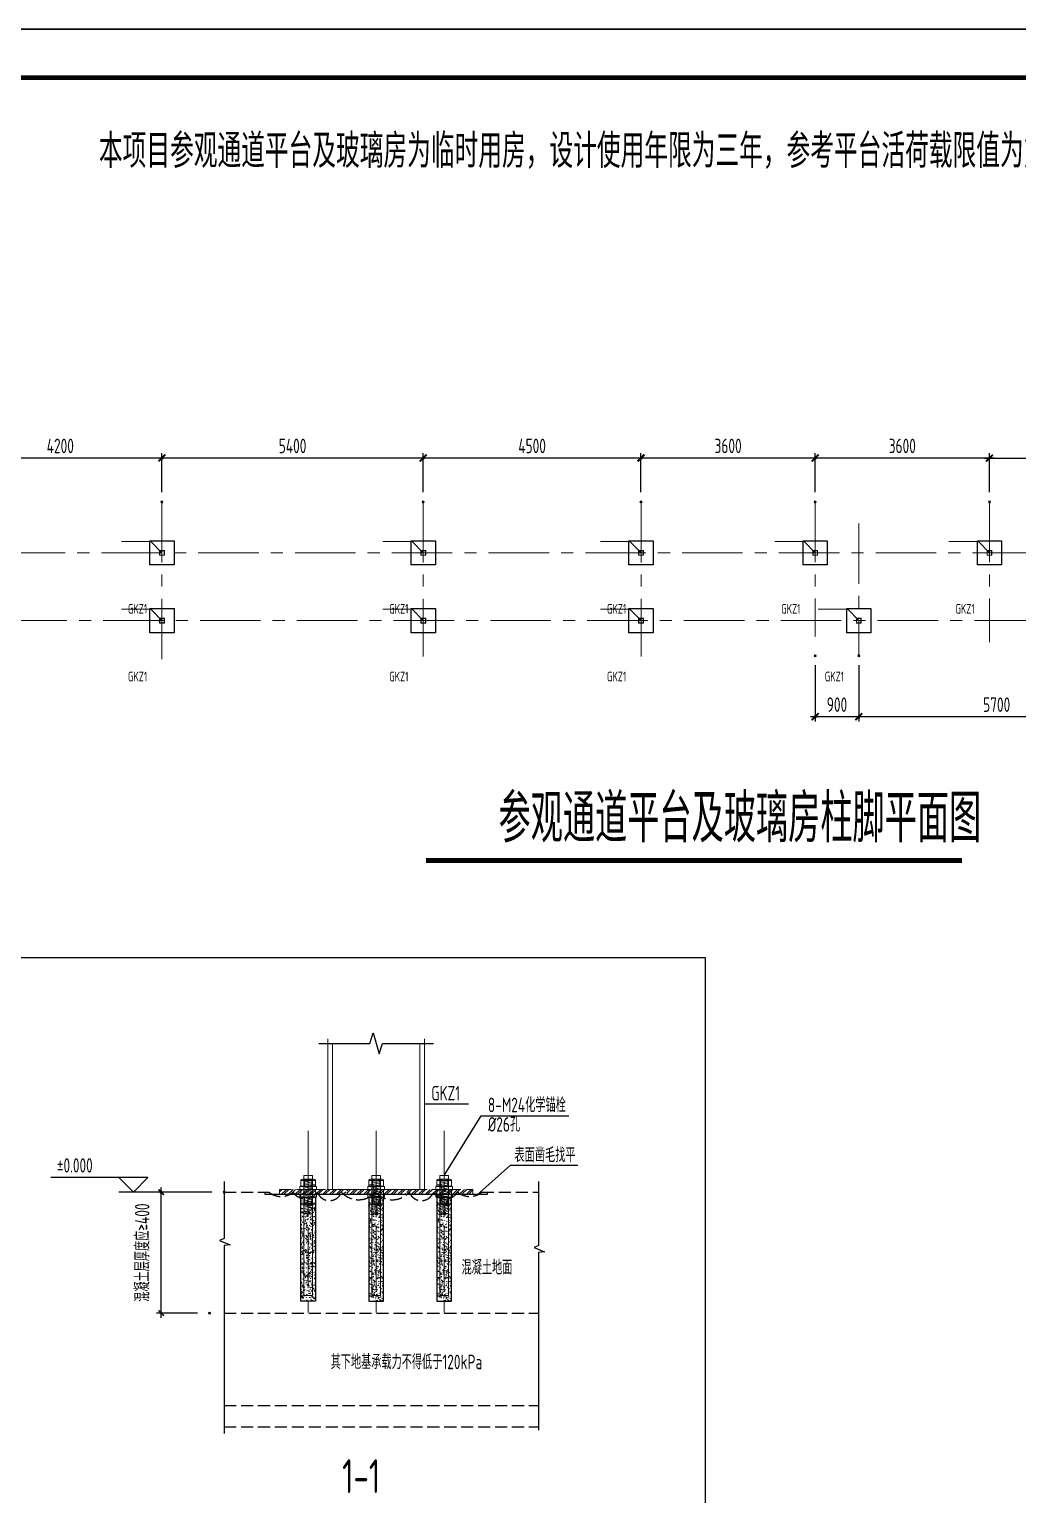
# Model space of a CAD drawing. Extents: x 498328 to 716449, y -893371 to -467753.
# Drawn here: x 547129 to 567555, y -652194 to -621924 of the extents above; entities that cross this region are included whole.
import ezdxf
from ezdxf.enums import TextEntityAlignment as Align

# ---------------------------------------------------------------- set-up
doc = ezdxf.new("R2010")
doc.units = 0
doc.header["$LTSCALE"] = 1000
doc.header["$PDMODE"] = 35
doc.header["$PDSIZE"] = 20
for name, pattern in [('CENTER', [2, 1.25, -0.25, 0.25, -0.25]), ('CENTER2', [28.575, 19.05, -3.175, 3.175, -3.175]), ('Continuous-STLayerSet-ColCode', [0]), ('DASH', [0.35, 0.25, -0.1])]:
    doc.linetypes.add(name, pattern=pattern)
doc.layers.get('0').update_dxf_attribs({"linetype": 'CONTINUOUS'})
for name, color, linetype in [('1轮廓实线层', 7, 'CONTINUOUS'), ('AXIS', 251, 'CENTER'), ('BASE', 2, 'CONTINUOUS'), ('DIM', 3, 'CONTINUOUS'), ('DIM_ELEV', 3, 'CONTINUOUS'), ('PUB_TEXT', 7, 'CONTINUOUS'), ('PUB_TITLE', 4, 'CONTINUOUS'), ('SD_NAME_TOPC', 7, 'CONTINUOUS'), ('THIN', 7, 'CONTINUOUS'), ('柱', 2, 'CONTINUOUS'), ('焊缝', 1, 'CONTINUOUS')]:
    doc.layers.add(name, color=color, linetype=linetype)
doc.layers.add('22', color=7, linetype='CONTINUOUS', plot=False)
doc.layers.add('yichutu', color=7, linetype='CONTINUOUS', true_color=0xffffff, plot=False)
for name, color, linetype, lineweight in [('加强板', 3, 'CONTINUOUS', 9), ('平立面图梁柱撑编号', 7, 'CONTINUOUS', 18), ('螺栓孔', 51, 'CONTINUOUS', 15)]:
    doc.layers.add(name, color=color, linetype=linetype, lineweight=lineweight)
doc.styles.add('TSSD-REIN', font='tssdeng.shx', dxfattribs={"width": 0.7, "bigfont": 'tssdchn.shx'})
doc.styles.add('TSSD_DIMENSION', font='Tssdeng.shx', dxfattribs={"width": 0.7, "bigfont": 'hztxt.shx'})
doc.styles.add('TSSD_REIN', font='Tssdeng.shx', dxfattribs={"width": 0.7, "bigfont": 'hztxt.shx'})
doc.dimstyles.new('TSSD_100_100', dxfattribs={"dimtxt": 300, "dimasz": 100, "dimexe": 100, "dimexo": 200, "dimgap": 100, "dimtad": 1, "dimdec": 0, "dimzin": 0, "dimdsep": 46, "dimtxsty": 'TSSD_DIMENSION', "dimblk": 'ARCHTICK', "dimcen": 0, "dimdle": 100, "dimclrt": 7, "dimadec": 0, "dimazin": 0, "dimtfac": 1, "dimtdec": 0, "dimtix": 1, "dimtmove": 2, "dimatfit": 0, "dimldrblk": 'ARCHTICK', "dimfxl": 0, "dimtolj": 1, "dimtzin": 0, "dimarcsym": 0})
doc.dimstyles.new('TSSD_10_100', dxfattribs={"dimtxt": 300, "dimasz": 80, "dimexe": 100, "dimexo": 250, "dimgap": 100, "dimtad": 1, "dimdec": 0, "dimlfac": 0.1, "dimzin": 0, "dimdsep": 46, "dimtxsty": 'TSSD_DIMENSION', "dimblk": 'ARCHTICK', "dimcen": 0, "dimdle": 100, "dimclrt": 7, "dimadec": 0, "dimazin": 0, "dimtfac": 1, "dimtdec": 0, "dimtix": 1, "dimtmove": 2, "dimatfit": 3, "dimldrblk": 'ARCHTICK', "dimfxl": 0, "dimtolj": 1, "dimtzin": 0, "dimarcsym": 0})
pattern_1 = [(10, (-3079515.5, 70888.7), (-5.55674169, 31.5138481), [])]
pattern_2 = [(0, (-2875561.57, 194351.32), (132, 228), [12, -201, 9, -87, 18, -213]), (10, (-2875618.57, 194474.32), (80.676137, 285.344285), [21, -51, 27, -159, 15, -198]), (20, (-2875648.57, 194378.32), (133.4709536, 220.9762534), [24, -165, 21, -123, 15, -96]), (30, (-2875561.57, 194360.32), (-21.969256, 254.051868), [15, -99, 12, -147, 9, -195]), (40, (-2875645.57, 194426.32), (33.8359173, 216.3703554), [12, -132, 9, -84, 24, -153]), (50, (-2875600.57, 194318.32), (-80.247865, 235.733494), [6, -111, 15, -183, 18, -93]), (60, (-2875591.57, 194339.32), (-99.47303, 223.707658), [15, -123, 6, -144, 12, -111]), (70, (-2875624.57, 194303.32), (-109.89227, 215.586848), [9, -57, 18, -96, 12, -132]), (80, (-2875609.57, 194480.32), (-208.565344, 164.71945), [21, -132, 9, -156, 18, -147]), (90, (-2875591.57, 194351.32), (-264, 111), [18, -93, 12, -183, 6, -186]), (100, (-2875639.57, 194444.32), (-247.971459, 145.145291), [21, -117, 18, -96, 21, -219]), (110, (-2875660.57, 194273.32), (-240.440342, 81.691138), [24, -78, 12, -159, 18, -174]), (120, (-2875741.57, 194309.32), (-286.649944, 28.492268), [15, -201, 18, -93, 21, -123]), (130, (-2875675.57, 194243.32), (-279.107767, 71.266081), [9, -66, 12, -129, 24, -168]), (140, (-2875765.57, 194483.32), (-220.5968516, -34.205688), [18, -108, 21, -93, 12, -126]), (150, (-2875516.57, 194225.32), (-204.824972, -120.767259), [12, -84, 24, -186, 21, -171]), (160, (-2875714.57, 194393.32), (-237.901074, -162.428689), [18, -126, 15, -114, 12, -183]), (170, (-2875696.57, 194321.32), (-215.644047, -169.123165), [27, -99, 18, -135, 24, -132])]

# ---------------------------------------------------------------- blocks, each defined once
blk = doc.blocks.new('N-M12')
at = {"color": 2, "linetype": 'CENTER2', "ltscale": 0.0075}
blk.add_line((-11.9, 0), (1.4, 0), dxfattribs=at)
for p, q in [((-8.8, -10.4), (-8.8, 10.4)), ((-8.8, 5.2), (-0.6, 5.2)), ((-8.8, -5.2), (-0.6, -5.2))]:
    blk.add_line(p, q)
for points in [[(-10.8, -8), (-10.8, 8)], [(-8.8, 10.4), (-0.6, 10.4), (-0.6, -10.4), (-8.8, -10.4)]]:
    blk.add_lwpolyline(points)
blk.add_lwpolyline([(-0.6, 8.3), (0, 8.3), (0, -8.3), (-0.6, -8.3)], close=True)
for centre, radius, start, end in [((-8.1, 7.8), 2.69, 104.6759, 255.3241), ((-3, 0), 7.75, 137.8966, 222.1034), ((-8.1, -7.8), 2.69, 104.6759, 255.3241)]:
    blk.add_arc(centre, radius, start, end)
blk = doc.blocks.new('_ARCHTICK')
at = {"color": 0, "const_width": 0.4}
blk.add_lwpolyline([(-0.71, -0.71), (0.71, 0.71)], dxfattribs=at)
blk = doc.blocks.new('*D31')
at = {"layer": '22', "color": 0, "transparency": 16777216}
for p in [(549856, -645945), (551154, -645945), (550856, -648441)]:
    blk.add_point(p, dxfattribs=at)
at = {"layer": 'DIM', "color": 0, "lineweight": -2, "transparency": 16777216}
for p, q in [((550904, -645945), (549756, -645945)), ((549856, -648541), (549856, -645845)), ((550606, -648441), (549756, -648441))]:
    blk.add_line(p, q, dxfattribs=at)
at = {"layer": 'DIM', "color": 0, "lineweight": -2, "transparency": 16777216, "xscale": 80, "yscale": 80, "zscale": 80}
for p, rotation in [((549856, -645945), 90), ((549856, -648441), 270)]:
    blk.add_blockref('_ARCHTICK', p, dxfattribs=dict(at, rotation=rotation))
at = {"layer": 'DIM', "color": 7, "transparency": 16777216, "insert": (549465, -647193), "char_height": 300, "attachment_point": 5, "rotation": 90, "style": 'TSSD_DIMENSION'}
blk.add_mtext('\\A1;混凝土层厚度应≥400', dxfattribs=at)
blk = doc.blocks.new('*D93')
at = {"layer": '22', "color": 0, "transparency": 16777216}
for p in [(564270, -634862), (569970, -634862), (564270, -636124)]:
    blk.add_point(p, dxfattribs=at)
at = {"layer": 'DIM', "color": 0, "lineweight": -2, "transparency": 16777216}
for p, q in [((564270, -635062), (564270, -636224)), ((569970, -635062), (569970, -636224)), ((570070, -636124), (564170, -636124))]:
    blk.add_line(p, q, dxfattribs=at)
at = {"layer": 'DIM', "color": 0, "lineweight": -2, "transparency": 16777216, "xscale": 100, "yscale": 100, "zscale": 100, "rotation": 180}
blk.add_blockref('_ARCHTICK', (564270, -636124), dxfattribs=at)
at = {"layer": 'DIM', "color": 0, "lineweight": -2, "transparency": 16777216, "xscale": 100, "yscale": 100, "zscale": 100}
blk.add_blockref('_ARCHTICK', (569970, -636124), dxfattribs=at)
at = {"layer": 'DIM', "color": 7, "lineweight": 20, "transparency": 16777216, "insert": (567120, -635874), "char_height": 300, "attachment_point": 5, "style": 'TSSD_DIMENSION'}
blk.add_mtext('\\A1;5700', dxfattribs=at)
blk = doc.blocks.new('*D95')
at = {"layer": '22', "color": 0, "transparency": 16777216}
for p in [(559770, -630780), (559770, -631685), (563370, -631683)]:
    blk.add_point(p, dxfattribs=at)
at = {"layer": 'DIM', "color": 0, "lineweight": -2, "transparency": 16777216}
for p, q in [((563470, -630780), (559670, -630780)), ((559770, -631485), (559770, -630680)), ((563370, -631483), (563370, -630680))]:
    blk.add_line(p, q, dxfattribs=at)
at = {"layer": 'DIM', "color": 0, "lineweight": -2, "transparency": 16777216, "xscale": 100, "yscale": 100, "zscale": 100, "rotation": 180}
blk.add_blockref('_ARCHTICK', (559770, -630780), dxfattribs=at)
at = {"layer": 'DIM', "color": 0, "lineweight": -2, "transparency": 16777216, "xscale": 100, "yscale": 100, "zscale": 100}
blk.add_blockref('_ARCHTICK', (563370, -630780), dxfattribs=at)
at = {"layer": 'DIM', "color": 7, "lineweight": 20, "transparency": 16777216, "insert": (561570, -630530), "char_height": 300, "attachment_point": 5, "style": 'TSSD_DIMENSION'}
blk.add_mtext('\\A1;3600', dxfattribs=at)
blk = doc.blocks.new('*D96')
at = {"layer": '22', "color": 0, "transparency": 16777216}
for p in [(563370, -630780), (563370, -631683), (566970, -631683)]:
    blk.add_point(p, dxfattribs=at)
at = {"layer": 'DIM', "color": 0, "lineweight": -2, "transparency": 16777216}
for p, q in [((567070, -630780), (563270, -630780)), ((563370, -631483), (563370, -630680)), ((566970, -631483), (566970, -630680))]:
    blk.add_line(p, q, dxfattribs=at)
at = {"layer": 'DIM', "color": 0, "lineweight": -2, "transparency": 16777216, "xscale": 100, "yscale": 100, "zscale": 100, "rotation": 180}
blk.add_blockref('_ARCHTICK', (563370, -630780), dxfattribs=at)
at = {"layer": 'DIM', "color": 0, "lineweight": -2, "transparency": 16777216, "xscale": 100, "yscale": 100, "zscale": 100}
blk.add_blockref('_ARCHTICK', (566970, -630780), dxfattribs=at)
at = {"layer": 'DIM', "color": 7, "lineweight": 20, "transparency": 16777216, "insert": (565170, -630530), "char_height": 300, "attachment_point": 5, "style": 'TSSD_DIMENSION'}
blk.add_mtext('\\A1;3600', dxfattribs=at)
blk = doc.blocks.new('*D98')
at = {"layer": '22', "color": 0, "transparency": 16777216}
for p in [(555270, -630780), (555270, -631685), (559770, -631685)]:
    blk.add_point(p, dxfattribs=at)
at = {"layer": 'DIM', "color": 0, "lineweight": -2, "transparency": 16777216}
for p, q in [((559870, -630780), (555170, -630780)), ((555270, -631485), (555270, -630680)), ((559770, -631485), (559770, -630680))]:
    blk.add_line(p, q, dxfattribs=at)
at = {"layer": 'DIM', "color": 0, "lineweight": -2, "transparency": 16777216, "xscale": 100, "yscale": 100, "zscale": 100, "rotation": 180}
blk.add_blockref('_ARCHTICK', (555270, -630780), dxfattribs=at)
at = {"layer": 'DIM', "color": 0, "lineweight": -2, "transparency": 16777216, "xscale": 100, "yscale": 100, "zscale": 100}
blk.add_blockref('_ARCHTICK', (559770, -630780), dxfattribs=at)
at = {"layer": 'DIM', "color": 7, "lineweight": 20, "transparency": 16777216, "insert": (557520, -630530), "char_height": 300, "attachment_point": 5, "style": 'TSSD_DIMENSION'}
blk.add_mtext('\\A1;4500', dxfattribs=at)
blk = doc.blocks.new('*D99')
at = {"layer": '22', "color": 0, "transparency": 16777216}
for p in [(549870, -630780), (549870, -631685), (555270, -631685)]:
    blk.add_point(p, dxfattribs=at)
at = {"layer": 'DIM', "color": 0, "lineweight": -2, "transparency": 16777216}
for p, q in [((555370, -630780), (549770, -630780)), ((549870, -631485), (549870, -630680)), ((555270, -631485), (555270, -630680))]:
    blk.add_line(p, q, dxfattribs=at)
at = {"layer": 'DIM', "color": 0, "lineweight": -2, "transparency": 16777216, "xscale": 100, "yscale": 100, "zscale": 100, "rotation": 180}
blk.add_blockref('_ARCHTICK', (549870, -630780), dxfattribs=at)
at = {"layer": 'DIM', "color": 0, "lineweight": -2, "transparency": 16777216, "xscale": 100, "yscale": 100, "zscale": 100}
blk.add_blockref('_ARCHTICK', (555270, -630780), dxfattribs=at)
at = {"layer": 'DIM', "color": 7, "lineweight": 20, "transparency": 16777216, "insert": (552570, -630530), "char_height": 300, "attachment_point": 5, "style": 'TSSD_DIMENSION'}
blk.add_mtext('\\A1;5400', dxfattribs=at)
blk = doc.blocks.new('*D100')
at = {"layer": '22', "color": 0, "transparency": 16777216}
for p in [(545670, -630780), (549870, -631685), (545670, -631831)]:
    blk.add_point(p, dxfattribs=at)
at = {"layer": 'DIM', "color": 0, "lineweight": -2, "transparency": 16777216}
for p, q in [((549970, -630780), (545570, -630780)), ((545670, -631631), (545670, -630680)), ((549870, -631485), (549870, -630680))]:
    blk.add_line(p, q, dxfattribs=at)
at = {"layer": 'DIM', "color": 0, "lineweight": -2, "transparency": 16777216, "xscale": 100, "yscale": 100, "zscale": 100, "rotation": 180}
blk.add_blockref('_ARCHTICK', (545670, -630780), dxfattribs=at)
at = {"layer": 'DIM', "color": 0, "lineweight": -2, "transparency": 16777216, "xscale": 100, "yscale": 100, "zscale": 100}
blk.add_blockref('_ARCHTICK', (549870, -630780), dxfattribs=at)
at = {"layer": 'DIM', "color": 7, "lineweight": 20, "transparency": 16777216, "insert": (547770, -630530), "char_height": 300, "attachment_point": 5, "style": 'TSSD_DIMENSION'}
blk.add_mtext('\\A1;4200', dxfattribs=at)
blk = doc.blocks.new('*D101')
at = {"layer": '22', "color": 0, "transparency": 16777216}
for p in [(571470, -630780), (566970, -631683), (571470, -631652)]:
    blk.add_point(p, dxfattribs=at)
at = {"layer": 'DIM', "color": 0, "lineweight": -2, "transparency": 16777216}
for p, q in [((566870, -630780), (571570, -630780)), ((566970, -631483), (566970, -630680)), ((571470, -631452), (571470, -630680))]:
    blk.add_line(p, q, dxfattribs=at)
at = {"layer": 'DIM', "color": 0, "lineweight": -2, "transparency": 16777216, "xscale": 100, "yscale": 100, "zscale": 100, "rotation": 180}
blk.add_blockref('_ARCHTICK', (566970, -630780), dxfattribs=at)
at = {"layer": 'DIM', "color": 0, "lineweight": -2, "transparency": 16777216, "xscale": 100, "yscale": 100, "zscale": 100}
blk.add_blockref('_ARCHTICK', (571470, -630780), dxfattribs=at)
at = {"layer": 'DIM', "color": 7, "lineweight": 20, "transparency": 16777216, "insert": (569220, -630530), "char_height": 300, "attachment_point": 5, "style": 'TSSD_DIMENSION'}
blk.add_mtext('\\A1;4500', dxfattribs=at)
blk = doc.blocks.new('*D91')
at = {"layer": '22', "color": 0, "transparency": 16777216}
for p in [(563370, -634862), (564270, -634862), (563370, -636124)]:
    blk.add_point(p, dxfattribs=at)
at = {"layer": 'DIM', "color": 0, "lineweight": -2, "transparency": 16777216}
for p, q in [((563370, -635062), (563370, -636224)), ((564270, -635062), (564270, -636224)), ((564370, -636124), (563270, -636124))]:
    blk.add_line(p, q, dxfattribs=at)
at = {"layer": 'DIM', "color": 0, "lineweight": -2, "transparency": 16777216, "xscale": 100, "yscale": 100, "zscale": 100, "rotation": 180}
blk.add_blockref('_ARCHTICK', (563370, -636124), dxfattribs=at)
at = {"layer": 'DIM', "color": 0, "lineweight": -2, "transparency": 16777216, "xscale": 100, "yscale": 100, "zscale": 100}
blk.add_blockref('_ARCHTICK', (564270, -636124), dxfattribs=at)
at = {"layer": 'DIM', "color": 7, "lineweight": 20, "transparency": 16777216, "insert": (563820, -635874), "char_height": 300, "attachment_point": 5, "style": 'TSSD_DIMENSION'}
blk.add_mtext('\\A1;900', dxfattribs=at)
blk = doc.blocks.new('yct-841-594-84100-59400-100-1000.0')
at = {"layer": 'yichutu', "color": 7, "true_color": 0xffffff}
blk.add_lwpolyline([(0, 0), (0, 59400), (84100, 59400), (84100, 0)], close=True, dxfattribs=at)

msp = doc.modelspace()

# ---------------------------------------------------------------- hatches: boundary and pattern name
h = msp.add_hatch()
h.set_pattern_fill('离散材料', color=256, scale=50, style=0)
h.set_pattern_definition(pattern_2)
edge = h.paths.add_edge_path()
edge.add_arc((552955.5, -646103.2), 119.4, 42.92939, 120.20841)
edge.add_line((552895.4, -646000), (552892.9, -648195.5))
edge.add_line((552892.9, -648195.5), (553042.9, -648195.5))
edge.add_line((553042.9, -648195.5), (553042.9, -646021.9))
edge = h.paths.add_edge_path()
edge.add_line((552742.9, -648195.5), (552892.9, -648195.5))
edge.add_line((552892.9, -648195.5), (552895.4, -646000))
edge.add_arc((552726.7, -645639.5), 398.1, 272.33418, 295.07337, ccw=False)
edge.add_line((552742.9, -646037.2), (552742.9, -648195.5))
h = msp.add_hatch()
h.set_pattern_fill('离散材料', color=256, scale=50, style=0)
h.set_pattern_definition([(0, (-2876966.57, 194351.32), (132, 228), [12, -201, 9, -87, 18, -213]), (10, (-2877023.57, 194474.32), (80.676137, 285.344285), [21, -51, 27, -159, 15, -198]), (20, (-2877053.57, 194378.32), (133.4709536, 220.9762534), [24, -165, 21, -123, 15, -96]), (30, (-2876966.57, 194360.32), (-21.969256, 254.051868), [15, -99, 12, -147, 9, -195]), (40, (-2877050.57, 194426.32), (33.8359173, 216.3703554), [12, -132, 9, -84, 24, -153]), (50, (-2877005.57, 194318.32), (-80.247865, 235.733494), [6, -111, 15, -183, 18, -93]), (60, (-2876996.57, 194339.32), (-99.47303, 223.707658), [15, -123, 6, -144, 12, -111]), (70, (-2877029.57, 194303.32), (-109.89227, 215.586848), [9, -57, 18, -96, 12, -132]), (80, (-2877014.57, 194480.32), (-208.565344, 164.71945), [21, -132, 9, -156, 18, -147]), (90, (-2876996.57, 194351.32), (-264, 111), [18, -93, 12, -183, 6, -186]), (100, (-2877044.57, 194444.32), (-247.971459, 145.145291), [21, -117, 18, -96, 21, -219]), (110, (-2877065.57, 194273.32), (-240.440342, 81.691138), [24, -78, 12, -159, 18, -174]), (120, (-2877146.57, 194309.32), (-286.649944, 28.492268), [15, -201, 18, -93, 21, -123]), (130, (-2877080.57, 194243.32), (-279.107767, 71.266081), [9, -66, 12, -129, 24, -168]), (140, (-2877170.57, 194483.32), (-220.5968516, -34.205688), [18, -108, 21, -93, 12, -126]), (150, (-2876921.57, 194225.32), (-204.824972, -120.767259), [12, -84, 24, -186, 21, -171]), (160, (-2877119.57, 194393.32), (-237.901074, -162.428689), [18, -126, 15, -114, 12, -183]), (170, (-2877101.57, 194321.32), (-215.644047, -169.123165), [27, -99, 18, -135, 24, -132])])
edge = h.paths.add_edge_path()
edge.add_arc((554235.3, -646103.2), 119.4, 419.79159, 497.07061, ccw=False)
edge.add_line((554295.4, -646000), (554297.9, -648195.5))
edge.add_line((554297.9, -648195.5), (554147.9, -648195.5))
edge.add_line((554147.9, -648195.5), (554147.9, -646021.9))
edge = h.paths.add_edge_path()
edge.add_line((554447.9, -648195.5), (554297.9, -648195.5))
edge.add_line((554297.9, -648195.5), (554295.4, -646000))
edge.add_arc((554464.1, -645639.5), 398.1, 244.92663, 267.66582)
edge.add_line((554447.9, -646037.2), (554447.9, -648195.5))
h = msp.add_hatch()
h.set_pattern_fill('离散材料', color=256, scale=50, style=0)
h.set_pattern_definition(pattern_2)
edge = h.paths.add_edge_path()
edge.add_arc((555640.3, -646103.2), 119.4, 419.79159, 497.07061, ccw=False)
edge.add_line((555700.4, -646000), (555702.9, -648195.5))
edge.add_line((555702.9, -648195.5), (555552.9, -648195.5))
edge.add_line((555552.9, -648195.5), (555552.9, -646021.9))
edge = h.paths.add_edge_path()
edge.add_line((555852.9, -648195.5), (555702.9, -648195.5))
edge.add_line((555702.9, -648195.5), (555700.4, -646000))
edge.add_arc((555869.1, -645639.5), 398.1, 244.92663, 267.66582)
edge.add_line((555852.9, -646037.2), (555852.9, -648195.5))
at = {"layer": '加强板', "linetype": 'DASH'}
h = msp.add_hatch(dxfattribs=at)
h.set_pattern_fill('金属', color=256, scale=40, style=0)
h.set_pattern_definition([(45, (-2871305.31, 188418.32), (-70.710678, 70.710678), []), (45, (-2871258.17, 188418.32), (-70.710678, 70.710678), [])])
h.paths.add_polyline_path([(553667.9, -645888.2), (553644.6, -645888.2), (552297.9, -645888.2), (552297.9, -645988.2), (553667.9, -645988.2)])
h.paths.add_polyline_path([(554907.9, -645888.2), (554604.6, -645888.2), (553687.9, -645888.2), (553687.9, -645988.2), (553991.2, -645988.2), (554907.9, -645988.2)])
h.paths.add_polyline_path([(556297.9, -645888.2), (554927.9, -645888.2), (554927.9, -645988.2), (554951.2, -645988.2), (556297.9, -645988.2)])
at = {"layer": '螺栓孔'}
h = msp.add_hatch(dxfattribs=at)
h.set_pattern_fill('_USER', color=256, scale=32, angle=10, style=0, pattern_type=0)
h.set_pattern_definition(pattern_1)
h.paths.add_polyline_path([(552982.9, -645672.9), (552802.9, -645672.9), (552802.9, -646391.7), (552982.9, -646391.7)])
h = msp.add_hatch(dxfattribs=at)
h.set_pattern_fill('_USER', color=256, scale=32, angle=10, style=0, pattern_type=0)
h.set_pattern_definition([(10, (-3080920.5, 70888.7), (-5.55674169, 31.5138481), [])])
h.paths.add_polyline_path([(554207.9, -645672.9), (554387.9, -645672.9), (554387.9, -646391.7), (554207.9, -646391.7)])
h = msp.add_hatch(dxfattribs=at)
h.set_pattern_fill('_USER', color=256, scale=32, angle=10, style=0, pattern_type=0)
h.set_pattern_definition(pattern_1)
h.paths.add_polyline_path([(555612.9, -645672.9), (555792.9, -645672.9), (555792.9, -646391.7), (555612.9, -646391.7)])

# ---------------------------------------------------------------- linework, layer by layer
for p, q in [((555297.9, -644122.2), (556204.4, -644122.2)), ((555702.9, -645601.2), (556465.9, -644365.8)), ((556465.9, -644365.8), (558279, -644365.8)), ((556376.3, -646006.3), (557072.4, -645383.9)), ((557072.4, -645383.9), (558462.4, -645383.9))]:
    msp.add_line(p, q)
for points in [[(551154.3, -645722), (551154.3, -646903.8), (551059.1, -646943.7), (551277.3, -647031.8), (551154.3, -647048.1), (551154.3, -650928.7)], [(551997.9, -645945.2), (551997.9, -645988.2), (556597.9, -645988.2), (556597.9, -645945.2)], [(557655.2, -645722), (557655.2, -647047.3), (557560, -647087.2), (557778.2, -647175.2), (557655.2, -647191.6), (557655.2, -650859.8)]]:
    msp.add_lwpolyline(points)
at = {"linetype": 'DASH'}
msp.add_lwpolyline([(551154.3, -645945.2), (552081.6, -645945.2, 0.3532582), (552581.7, -645945.2), (552581.7, -645945.2, 0.5451237), (553081.8, -645945.2), (553081.8, -645945.2, 0.6939632), (553581.9, -645945.2), (553581.9, -645945.2, 0.446764), (554281.6, -645945.2, 0.446764), (554981.4, -645945.2), (554981.4, -645945.2, 0.6939632), (555481.5, -645945.2), (555481.5, -645945.2, 0.5451237), (555981.6, -645945.2), (555981.6, -645945.2, 0.3532582), (556481.6, -645945.2), (557655.2, -645945.2)], format="xyb", dxfattribs=at)
at = {"color": 253}
for points in [[(553042.9, -646033.2), (553042.9, -648195.5), (552742.9, -648195.5), (552742.9, -645988.2)], [(554147.9, -646033.2), (554147.9, -648195.5), (554447.9, -648195.5), (554447.9, -645988.2)], [(555552.9, -646033.2), (555552.9, -648195.5), (555852.9, -648195.5), (555852.9, -645988.2)]]:
    msp.add_lwpolyline(points, dxfattribs=at)
at = {"linetype": 'DASH'}
for points in [[(551154.3, -648441.3), (557655.2, -648441.3)], [(551154.3, -650349.3), (557655.2, -650349.3)], [(551154.3, -650791.2), (557655.2, -650791.2)]]:
    msp.add_lwpolyline(points, dxfattribs=at)
at = {"layer": '1轮廓实线层', "color": 4, "lineweight": 20}
for points in [[(549920.5, -632788.9), (549920.5, -632688.9), (549820.5, -632688.9), (549820.5, -632788.9)], [(549915.5, -632783.9), (549915.5, -632693.9), (549825.5, -632693.9), (549825.5, -632783.9)], [(555320.5, -632788.9), (555320.5, -632688.9), (555220.5, -632688.9), (555220.5, -632788.9)], [(555315.5, -632783.9), (555315.5, -632693.9), (555225.5, -632693.9), (555225.5, -632783.9)], [(559820.5, -632788.9), (559820.5, -632688.9), (559720.5, -632688.9), (559720.5, -632788.9)], [(559815.5, -632783.9), (559815.5, -632693.9), (559725.5, -632693.9), (559725.5, -632783.9)], [(563420.5, -632788.9), (563420.5, -632688.9), (563320.5, -632688.9), (563320.5, -632788.9)], [(563415.5, -632783.9), (563415.5, -632693.9), (563325.5, -632693.9), (563325.5, -632783.9)], [(567020.5, -632788.9), (567020.5, -632688.9), (566920.5, -632688.9), (566920.5, -632788.9)], [(567015.5, -632783.9), (567015.5, -632693.9), (566925.5, -632693.9), (566925.5, -632783.9)], [(549920.5, -634188.9), (549920.5, -634088.9), (549820.5, -634088.9), (549820.5, -634188.9)], [(549915.5, -634183.9), (549915.5, -634093.9), (549825.5, -634093.9), (549825.5, -634183.9)], [(555320.5, -634088.9), (555320.5, -634188.9), (555220.5, -634188.9), (555220.5, -634088.9)], [(555315.5, -634093.9), (555315.5, -634183.9), (555225.5, -634183.9), (555225.5, -634093.9)], [(559820.5, -634088.9), (559820.5, -634188.9), (559720.5, -634188.9), (559720.5, -634088.9)], [(559815.5, -634093.9), (559815.5, -634183.9), (559725.5, -634183.9), (559725.5, -634093.9)], [(564320.5, -634088.9), (564320.5, -634188.9), (564220.5, -634188.9), (564220.5, -634088.9)], [(564315.5, -634093.9), (564315.5, -634183.9), (564225.5, -634183.9), (564225.5, -634093.9)]]:
    msp.add_lwpolyline(points, close=True, dxfattribs=at)
at = {"layer": 'AXIS', "lineweight": 20}
for p, q in [((549870.5, -631685.1), (549870.5, -634931.9)), ((555270.5, -631685.1), (555270.5, -634881.9)), ((559770.5, -631685.1), (559770.5, -634881.9)), ((563370.5, -631683.3), (563370.5, -634466.8)), ((566970.5, -631683.3), (566970.5, -634583.8)), ((564270.5, -632129.8), (564270.5, -634881.9)), ((532620.5, -632738.9), (585608.6, -632738.9)), ((532658.5, -634138.9), (585608.6, -634138.9)), ((552892.9, -644679.5), (552892.9, -648626.3)), ((554297.9, -644679.5), (554297.9, -648626.3)), ((555702.9, -644679.5), (555702.9, -648626.3))]:
    msp.add_line(p, q, dxfattribs=at)
at = {"layer": 'BASE'}
for points in [[(549620.5, -632488.9), (550120.5, -632488.9), (550120.5, -632988.9), (549620.5, -632988.9)], [(555020.5, -632488.9), (555520.5, -632488.9), (555520.5, -632988.9), (555020.5, -632988.9)], [(559520.5, -632488.9), (560020.5, -632488.9), (560020.5, -632988.9), (559520.5, -632988.9)], [(563120.5, -632488.9), (563620.5, -632488.9), (563620.5, -632988.9), (563120.5, -632988.9)], [(566720.5, -632488.9), (567220.5, -632488.9), (567220.5, -632988.9), (566720.5, -632988.9)], [(549620.5, -633888.9), (550120.5, -633888.9), (550120.5, -634388.9), (549620.5, -634388.9)], [(555020.5, -633888.9), (555520.5, -633888.9), (555520.5, -634388.9), (555020.5, -634388.9)], [(559520.5, -633888.9), (560020.5, -633888.9), (560020.5, -634388.9), (559520.5, -634388.9)], [(564020.5, -633888.9), (564520.5, -633888.9), (564520.5, -634388.9), (564020.5, -634388.9)]]:
    msp.add_lwpolyline(points, close=True, dxfattribs=at)
at = {"layer": 'DIM_ELEV'}
for p, q in [((549580.9, -645645.2), (547572.1, -645645.2)), ((549280.9, -645945.2), (548980.9, -645645.2)), ((549280.9, -645945.2), (549580.9, -645645.2)), ((550592.5, -645945.2), (548980.9, -645945.2))]:
    msp.add_line(p, q, dxfattribs=at)
at = {"layer": 'PUB_TITLE'}
msp.add_lwpolyline([(526900.9, -681323.8), (611000.9, -681323.8), (611000.9, -621923.8), (526900.9, -621923.8)], close=True, dxfattribs=at)
msp.add_lwpolyline([(526900.9, -681323.8), (611000.9, -681323.8), (611000.9, -621923.8), (526900.9, -621923.8)], close=True, dxfattribs=at)
at = {"layer": 'PUB_TITLE', "const_width": 100}
msp.add_lwpolyline([(529400.9, -680323.8), (610000.9, -680323.8), (610000.9, -622923.8), (529400.9, -622923.8)], close=True, dxfattribs=at)
msp.add_lwpolyline([(529400.9, -680323.8), (610000.9, -680323.8), (610000.9, -622923.8), (529400.9, -622923.8)], close=True, dxfattribs=at)
at = {"layer": 'SD_NAME_TOPC', "const_width": 100}
msp.add_lwpolyline([(555330, -639092.1), (566403, -639092.1)], dxfattribs=at)
at = {"layer": 'THIN'}
msp.add_lwpolyline([(553113.9, -642870.6), (554167.9, -642870.6), (554237.9, -642650.6), (554357.9, -643090.6), (554427.9, -642870.6), (555481.9, -642870.6)], dxfattribs=at)
at = {"layer": '加强板', "linetype": 'DASH'}
msp.add_lwpolyline([(552297.9, -645888.2), (556297.9, -645888.2), (556297.9, -645988.2), (552297.9, -645988.2), (552297.9, -645888.2)], dxfattribs=at)
at = {"layer": '平立面图梁柱撑编号', "color": 7, "linetype": 'Continuous-STLayerSet-ColCode', "lineweight": 18}
for p, q in [((549642.2, -632502.6), (549032.6, -632502.6)), ((549870.5, -632738.9), (549642.2, -632502.6)), ((555042.2, -632502.6), (554432.6, -632502.6)), ((555270.5, -632738.9), (555042.2, -632502.6)), ((559542.1, -632502.6), (558932.6, -632502.6)), ((559770.5, -632738.9), (559542.1, -632502.6)), ((563142.1, -632502.6), (562532.6, -632502.6)), ((563370.5, -632738.9), (563142.1, -632502.6)), ((566742.1, -632502.6), (566132.6, -632502.6)), ((566970.5, -632738.9), (566742.1, -632502.6)), ((549642.2, -633902.6), (549032.6, -633902.6)), ((549870.5, -634138.9), (549642.2, -633902.6)), ((555042.2, -633902.6), (554432.6, -633902.6)), ((555270.5, -634138.9), (555042.2, -633902.6)), ((559542.1, -633902.6), (558932.6, -633902.6)), ((559770.5, -634138.9), (559542.1, -633902.6)), ((564042.2, -633902.6), (563432.6, -633902.6)), ((564270.5, -634138.9), (564042.2, -633902.6))]:
    msp.add_line(p, q, dxfattribs=at)
at = {"layer": '柱', "lineweight": 18}
for p, q in [((553297.9, -642870.6), (553297.9, -642774.6)), ((553297.9, -642870.6), (553393.9, -642870.6)), ((553297.9, -645888.2), (553297.9, -642870.6)), ((553393.9, -642870.6), (553393.9, -645888.2)), ((555201.9, -642870.6), (555297.9, -642870.6)), ((555201.9, -645888.2), (555201.9, -642870.6)), ((555297.9, -642774.6), (555297.9, -642870.6)), ((555297.9, -645888.2), (555297.9, -642870.6)), ((553048.9, -645792.2), (552952.9, -645792.2)), ((552952.9, -645888.2), (552952.9, -645792.2)), ((553297.9, -645888.2), (555297.9, -645888.2)), ((554141.9, -645792.2), (554237.9, -645792.2)), ((554237.9, -645888.2), (554237.9, -645792.2)), ((555546.9, -645792.2), (555642.9, -645792.2)), ((555642.9, -645888.2), (555642.9, -645792.2))]:
    msp.add_line(p, q, dxfattribs=at)
at = {"layer": '焊缝', "color": 4}
msp.add_lwpolyline([(535765.8, -641099.7), (561093.9, -641099.7), (561093.9, -675663.3), (535765.8, -675663.3)], close=True, dxfattribs=at)
at = {"layer": '螺栓孔'}
for p, q in [((552742.9, -645988.2), (552742.9, -645888.2)), ((553042.9, -645988.2), (553042.9, -645888.2)), ((554147.9, -645988.2), (554147.9, -645888.2)), ((554447.9, -645988.2), (554447.9, -645888.2)), ((555552.9, -645988.2), (555552.9, -645888.2)), ((555852.9, -645988.2), (555852.9, -645888.2)), ((552802.9, -646391.7), (552982.9, -646391.7)), ((554387.9, -646391.7), (554207.9, -646391.7)), ((555792.9, -646391.7), (555612.9, -646391.7))]:
    msp.add_line(p, q, dxfattribs=at)
for points in [[(552982.9, -648079.5), (552982.9, -645601.2), (552802.9, -645601.2), (552802.9, -648079.5), (552982.9, -648079.5)], [(554207.9, -648079.5), (554207.9, -645601.2), (554387.9, -645601.2), (554387.9, -648079.5), (554207.9, -648079.5)], [(555612.9, -648079.5), (555612.9, -645601.2), (555792.9, -645601.2), (555792.9, -648079.5), (555612.9, -648079.5)], [(552719.6, -645828.5), (553066.2, -645828.5), (553066.2, -645888.2), (552719.6, -645888.2)], [(554471.2, -645828.5), (554124.6, -645828.5), (554124.6, -645888.2), (554471.2, -645888.2)], [(555876.2, -645828.5), (555529.6, -645828.5), (555529.6, -645888.2), (555876.2, -645888.2)], [(552719.6, -645988.2), (553066.2, -645988.2), (553066.2, -646047.9), (552719.6, -646047.9)], [(554471.2, -645988.2), (554124.6, -645988.2), (554124.6, -646047.9), (554471.2, -646047.9)], [(555876.2, -645988.2), (555529.6, -645988.2), (555529.6, -646047.9), (555876.2, -646047.9)]]:
    msp.add_lwpolyline(points, close=True, dxfattribs=at)

# ---------------------------------------------------------------- block references
at = {"layer": 'yichutu'}
msp.add_blockref('yct-841-594-84100-59400-100-1000.0', (526900.9, -681323.8), dxfattribs=at)
at = {"layer": '螺栓孔', "yscale": 14.39999999990687}
for p, xscale, zscale, rotation in [((552892.9, -645828.5), 14.39999999990687, 14.39999999990687, 270), ((554297.9, -645828.5), -14.39999999990687, 14.39999999990687, 90), ((555702.9, -645828.5), -14.39999999990687, 14.39999999990687, 90), ((552892.9, -646047.9), -14.39999999990687, 14.4, 270), ((554297.9, -646047.9), 14.39999999990687, 14.39999999990687, 90.00000000000001), ((555702.9, -646047.9), 14.39999999990687, 14.39999999990687, 90.00000000000001)]:
    msp.add_blockref('N-M12', p, dxfattribs=dict(at, xscale=xscale, zscale=zscale, rotation=rotation))

# ---------------------------------------------------------------- texts
at = {"style": 'TSSD_REIN', "width": 0.7}
for s, height, p in [('本项目参观通道平台及玻璃房为临时用房，设计使用年限为三年，参考平台活荷载限值为2kN/m²。玻璃房平台活荷载限值为5kN/m²使用过程中请勿超载。管理单位应在平台显眼位置注明平台荷载限值。', 700, (548568, -624786.5)), ('GKZ1', 300, (555438, -644049.4)), ('8-M24化学锚栓', 300, (556606, -644293)), ('%%C26孔', 300, (556606, -644693.9)), ('表面凿毛找平', 300, (557156.1, -645326.6)), ('混凝土地面', 300, (556062.4, -647648.3)), ('其下地基承载力不得低于120kPa', 300, (553356.4, -649601.3)), ('1-1', 700, (553594.7, -652160.9))]:
    msp.add_text(s, height=height, dxfattribs=at).set_placement(p)
at = {"layer": 'PUB_TEXT', "lineweight": 15, "style": 'TSSD_REIN', "width": 0.7}
for p in [(549366, -634054), (554766, -634054), (559266, -634054), (562866, -634054), (566466, -634054), (549366, -635454), (554766, -635454), (559266, -635454), (563766, -635454)]:
    msp.add_text('GKZ1', height=200, dxfattribs=at).set_placement(p, align=Align.BOTTOM_CENTER)
at = {"layer": 'PUB_TEXT', "lineweight": 15, "style": 'TSSD-REIN', "width": 0.7}
msp.add_text('参观通道平台及玻璃房柱脚平面图', height=1000, dxfattribs=at).set_placement((556825.8, -638721.1))
at = {"layer": 'PUB_TEXT', "style": 'TSSD_REIN', "width": 0.7}
msp.add_text('%%P0.000', height=297.5, dxfattribs=at).set_placement((547701.1, -645540.2))

# ---------------------------------------------------------------- dimensions: what is measured, and where the dimension line sits
at = {"layer": 'DIM', "lineweight": 20}
for base, p1, p2, picture, middle in [((545670.5, -630779.5), (549870.5, -631685.1), (545670.5, -631830.5), '*D100', (547770.5, -630529.5)), ((549870.5, -630779.5), (555270.5, -631685.1), (549870.5, -631685.1), '*D99', (552570.5, -630529.5)), ((555270.5, -630779.5), (559770.5, -631685.1), (555270.5, -631685.1), '*D98', (557520.5, -630529.5)), ((559770.5, -630779.7), (563370.5, -631683.3), (559770.5, -631685.1), '*D95', (561570.5, -630529.7)), ((563370.5, -630779.7), (566970.5, -631683.3), (563370.5, -631683.3), '*D96', (565170.5, -630529.7)), ((571470.5, -630779.7), (566970.5, -631683.3), (571470.5, -631651.7), '*D101', (569220.5, -630529.7)), ((563370.5, -636124.3), (564270.5, -634861.9), (563370.5, -634861.9), '*D91', (563820.5, -635874.3)), ((564270.5, -636124.3), (569970.5, -634861.9), (564270.5, -634861.9), '*D93', (567120.5, -635874.3))]:
    dim = msp.add_linear_dim(base=base, p1=p1, p2=p2, dimstyle='TSSD_100_100', dxfattribs=at)
    dim.commit()
    dim.dimension.update_dxf_attribs({"geometry": picture, "text_midpoint": middle})
at = {"layer": 'DIM'}
dim = msp.add_linear_dim(base=(549855.7, -645945.2), p1=(550855.7, -648441.3), p2=(551154.3, -645945.2), angle=90, text='混凝土层厚度应≥400', dimstyle='TSSD_10_100', dxfattribs=at)
dim.commit()
dim.dimension.update_dxf_attribs({"geometry": '*D31', "text_midpoint": (549465.4, -647193.2), "dimtype": 128})

doc.saveas('drawing.dxf')
